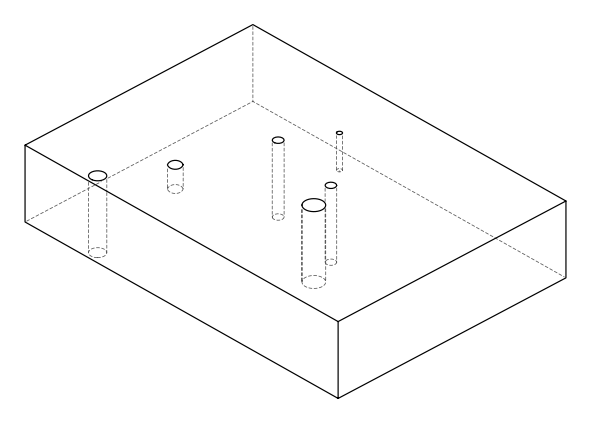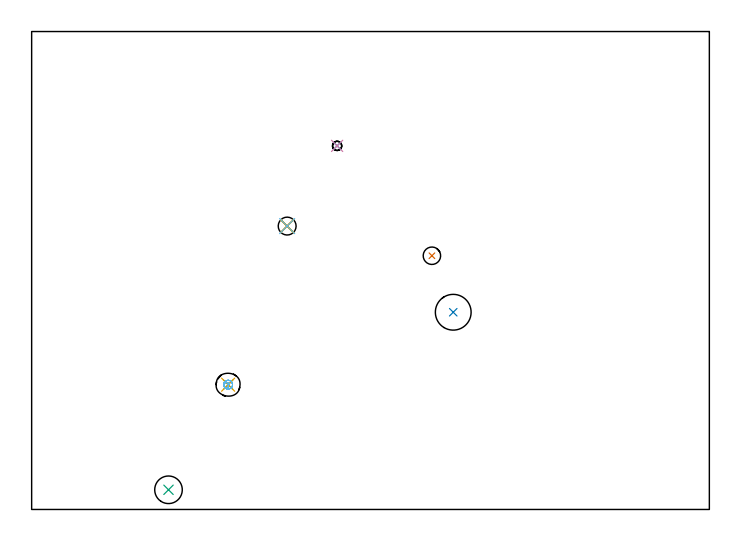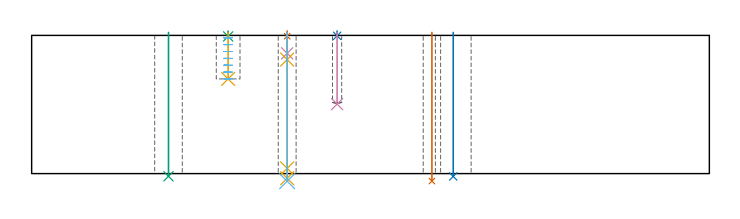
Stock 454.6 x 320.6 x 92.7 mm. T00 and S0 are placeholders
(PLAN: 12 operations, 9 tool changes, 3.3 min)
(1 SPOT_DRILL | STEP1HOLE | NXT0321_9005460120000 | 0.03 min | 1 mm3)
(2 SPOT_DRILL_1 | STEP1POCKET | NXT0321_9005460120000 | 0.03 min | 0 mm3)
(3 SPOT_DRILL_2 | STEP1POCKET_1 | NXT0321_9005460120000 | 0.03 min | 3 mm3)
(4 DRILL_BLIND_HOLE_INTO_CENTER | STEP1HOLE | NXT0301_126 | 0.06 min | 560 mm3)
(5 GUN_DRILL_THROUGH_HOLE | STEP1HOLE | UGT0307_003 | 0.45 min | 3099 mm3)
(6 DRILL_TO_ENLARGE_THROUGH_HOLE | STEP1HOLE | UGT0301_515 | 0.4 min | 6779 mm3)
(7 DRILL_THROUGH_HOLE_FROM_SOLID_MATERIAL | STEP1HOLE_1 | UGT0301_512 | 0.4 min | 9923 mm3)
(8 INDEXABLE_INSERT_DRILL_THROUGH_HOLE_FROM_SOLID | STEP1HOLE_2 | NXT0302_019 | 0.39 min | 41885 mm3)
(9 INDEXABLE_INSERT_DRILL_THROUGH_HOLE_FROM_SOLID_1 | STEP1HOLE_3 | NXT0302_008 | 0.39 min | 24865 mm3)
(10 DRILL_BLIND_HOLE_INTO_CENTER_1 | STEP1POCKET | NXT0301_033 | 0.19 min | 1353 mm3)
(11 DRILL_BLIND_HOLE_INTO_CENTER_2 | STEP1POCKET_1 | UGT0301_515 | 0.13 min | 3012 mm3)
(12 MILL_ROUGH_BLIND_HOLE_CONTOUR | STEP1POCKET_1 | NXT0201_013 | Spiral | 0.85 min | 2778 mm3)
(TOOL NXT0321_9005460120000 | NC Spot Drill, 142deg, 12mm, Carbide, Uncoated | D12 PA142 FL30 Z2)
(TOOL NXT0301_126 | Carbide Drill 8mm [861.1-0800-024A1-GP GC34] | D8 PA150 FL25 Z2)
(TOOL UGT0307_003 | Gun Drill 7 mm | D7 PA130 FL24 Z1)
(TOOL UGT0301_515 | Carbide Drill 12.0 mm | D12 PA118 FL101 Z2)
(TOOL UGT0301_512 | Carbide Drill 11.7 mm | D11.7 PA118 FL94 Z2)
(TOOL NXT0302_019 | Index. Insert Drill 24mm [880-D2400L25-05] | D24 PA176 FL120 Z2)
(TOOL NXT0302_008 | Index. Insert Drill 18.5mm [880-D1850L25-05] | D18.5 PA176 FL93 Z2)
(TOOL NXT0301_033 | Carbide Drill 6.2mm [860.1-0620-031A1-MM 2214] | D6.2 PA140 FL53 Z2)
(TOOL NXT0201_013 | ENDMILL 10mm | D10 FL30 Z4)
(OP 1 SPOT_DRILL)
G17 G21 G94 G90
T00 M6
G54
G17 G0 G90 X171.4 Y190.1 S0 M3
G43 Z102.7 H0
G94 G81 G98 Z92.175 F250. R95.7
G80
M5
M2
(OP 2 SPOT_DRILL_1)
G17 G21 G94 G90
T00 M6
G54
G17 G0 G90 X204.9 Y243.9 S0 M3
G43 Z102.7 H0
G94 G81 G98 Z92.433 F250. R95.7
G80
M5
M2
(OP 3 SPOT_DRILL_2)
G17 G21 G94 G90
T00 M6
G54
G17 G0 G90 X131.8 Y83.7 S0 M3
G43 Z102.7 H0
G94 G81 G98 Z92.016 F250. R95.7
G80
M5
M2
(OP 4 DRILL_BLIND_HOLE_INTO_CENTER)
G17 G21 G94 G90
T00 M6
G54
G17 G0 G90 X171.4 Y190.1 S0 M3
G43 Z102.7 H1
G94 G81 G98 Z80.7 F250. R94.7
G80
M5
M2
(OP 5 GUN_DRILL_THROUGH_HOLE)
G17 G21 G94 G90
T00 M6
G54
G17 G0 G90 X171.4 Y190.1 M8
G43 Z102.7 H0
Z89.415
S716 M3
G94 G1 Z76.506 F125. M26
G4 X.084
Z3.5 F250.
G4 X.084
Z-3.132 F125.
G4 X.084
M5
M9
G0 Z89.415
Z102.7
M2
(OP 6 DRILL_TO_ENLARGE_THROUGH_HOLE)
G17 G21 G94 G90
T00 M6
G54
G17 G0 G90 X171.4 Y190.1 S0 M3
G43 Z102.7 H0
G94 G73 G98 Z-5.105 F250. Q10.867 R94.7
G80
M5
M2
(OP 7 DRILL_THROUGH_HOLE_FROM_SOLID_MATERIAL)
G17 G21 G94 G90
T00 M6
G54
G17 G0 G90 X268.5 Y170.2 S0 M3
G43 Z102.7 H0
G94 G81 G98 Z-5.015 F250. R94.7
G80
M5
M2
(OP 8 INDEXABLE_INSERT_DRILL_THROUGH_HOLE_FROM_SOLID)
G17 G21 G94 G90
T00 M6
G54
G17 G0 G90 X282.8 Y132.3 S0 M3
G43 Z102.7 H1
G94 G81 G98 Z-1.919 F250. R94.7
G80
M5
M2
(OP 9 INDEXABLE_INSERT_DRILL_THROUGH_HOLE_FROM_SOLID_1)
G17 G21 G94 G90
T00 M6
G54
G17 G0 G90 X91.8 Y13.2 S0 M3
G43 Z102.7 H1
G94 G81 G98 Z-1.823 F250. R94.7
G80
M5
M2
(OP 10 DRILL_BLIND_HOLE_INTO_CENTER_1)
G17 G21 G94 G90
T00 M6
G54
G17 G0 G90 X204.9 Y243.9 S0 M3
G43 Z102.7 H1
G94 G81 G98 Z46.6 F250. R94.7
G80
M5
M2
(OP 11 DRILL_BLIND_HOLE_INTO_CENTER_2)
G17 G21 G94 G90
T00 M6
G54
G17 G0 G90 X131.8 Y83.7 S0 M3
G43 Z102.7 H0
G94 G81 G98 Z63.5 F250. R94.7
G80
M5
M2
(OP 12 MILL_ROUGH_BLIND_HOLE_CONTOUR)
G17 G21 G94 G90
T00 M6
G54
G17 G0 G90 X131.8 Y83.7 S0 M3
G43 Z102.7 H0
Z91.1
G94 G3 X132.256 Y84.308 R0.475 F250.
X131.388 Y85.116 R1.157
X129.354 Y84.313 R1.971
X129.309 Y82.119 R1.984
X133.381 Y81.209 R2.95
X129.309 Y82.119 R-2.95
X131.345 Y81.664 R1.475
X131.8 Y83.7 R1.475
G0 Z86.5
G3 X132.256 Y84.308 R0.475
X131.388 Y85.116 R1.157
X129.354 Y84.313 R1.971
X129.309 Y82.119 R1.984
X133.381 Y81.209 R2.95
X129.309 Y82.119 R-2.95
X131.345 Y81.664 R1.475
X131.8 Y83.7 R1.475
G0 Z81.9
G3 X132.256 Y84.308 R0.475
X131.388 Y85.116 R1.157
X129.354 Y84.313 R1.971
X129.309 Y82.119 R1.984
X133.381 Y81.209 R2.95
X129.309 Y82.119 R-2.95
X131.345 Y81.664 R1.475
X131.8 Y83.7 R1.475
G0 Z77.3
G3 X132.256 Y84.308 R0.475
X131.388 Y85.116 R1.157
X129.354 Y84.313 R1.971
X129.309 Y82.119 R1.984
X133.381 Y81.209 R2.95
X129.309 Y82.119 R-2.95
X131.345 Y81.664 R1.475
X131.8 Y83.7 R1.475
G0 Z72.7
G3 X132.256 Y84.308 R0.475
X131.388 Y85.116 R1.157
X129.354 Y84.313 R1.971
X129.309 Y82.119 R1.984
X133.381 Y81.209 R2.95
X129.309 Y82.119 R-2.95
X131.345 Y81.664 R1.475
X131.8 Y83.7 R1.475
G0 Z68.1
G3 X132.256 Y84.308 R0.475
X131.388 Y85.116 R1.157
X129.354 Y84.313 R1.971
X129.309 Y82.119 R1.984
X133.381 Y81.209 R2.95
X129.309 Y82.119 R-2.95
X131.345 Y81.664 R1.475
X131.8 Y83.7 R1.475
G0 Z63.5
G3 X132.256 Y84.308 R0.475
X131.388 Y85.116 R1.157
X129.354 Y84.313 R1.971
X129.309 Y82.119 R1.984
X133.381 Y81.209 R2.95
X129.309 Y82.119 R-2.95
X131.345 Y81.664 R1.475
X131.8 Y83.7 R1.475
G0 Z102.7
M5
M2
